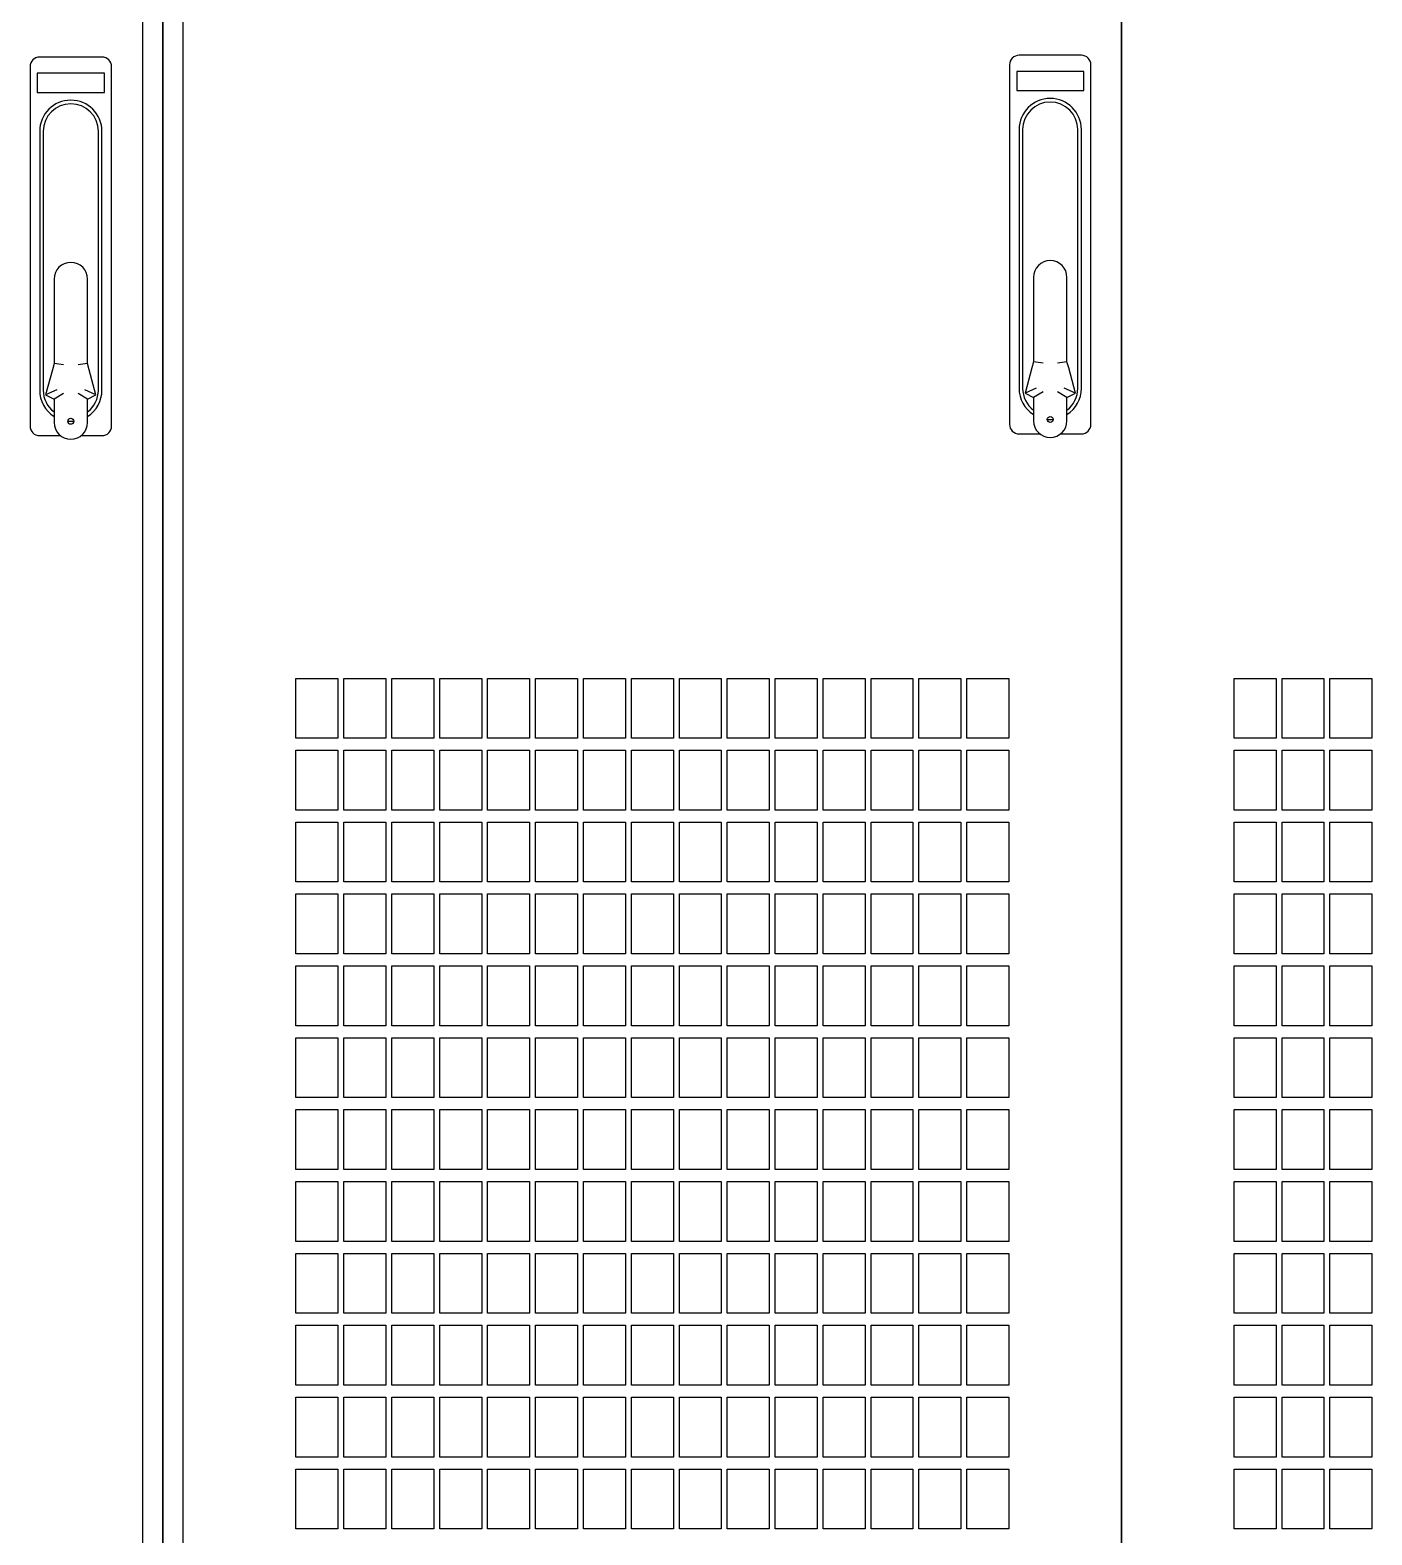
# Model space of a CAD drawing. Header units: inches. Extents: x 0 to 420, y 0 to 297.
# Drawn here: x 198.7 to 243.5, y 150.2 to 200.4 of the extents above; entities that cross this region are included whole.
import ezdxf

# ---------------------------------------------------------------- set-up
doc = ezdxf.new("R2010")
doc.units = ezdxf.units.IN
doc.layers.add('Default', color=7, linetype='Continuous')
doc.layers.add('DV1_Default', color=7, linetype='Continuous')

# ---------------------------------------------------------------- blocks, each defined once
blk = doc.blocks.new('SE')
at = {"layer": 'DV1_Default', "color": 7, "linetype": 'Continuous', "ltscale": 25.4}
for p, q in [((203.109, 280.566), (203.109, 105.286)), ((203.109, 280.566), (203.109, 105.286)), ((203.109, 280.566), (203.109, 105.286)), ((203.109, 280.566), (203.109, 105.286)), ((203.109, 280.566), (203.109, 105.286)), ((203.109, 280.566), (203.109, 105.286)), ((203.109, 280.566), (203.109, 121.286)), ((203.109, 105.286), (203.109, 280.566)), ((203.109, 280.566), (203.109, 105.286)), ((203.109, 105.286), (203.109, 280.566)), ((203.109, 105.286), (203.109, 280.566)), ((203.109, 105.286), (203.109, 280.566)), ((202.429, 275.526), (202.429, 110.326)), ((203.789, 110.326), (203.789, 275.526)), ((203.789, 110.326), (203.789, 275.526)), ((235.109, 110.326), (235.109, 275.526)), ((203.109, 105.286), (203.109, 264.566)), ((203.109, 105.286), (203.109, 264.566)), ((203.109, 105.286), (203.109, 264.566)), ((203.109, 105.286), (203.109, 264.566)), ((203.109, 105.286), (203.109, 264.566)), ((203.109, 105.286), (203.109, 264.566)), ((203.109, 105.286), (203.109, 264.566)), ((203.109, 105.286), (203.109, 264.566)), ((235.109, 259.526), (235.109, 110.326)), ((201.073, 199.51), (198.993, 199.51)), ((233.77, 199.569), (231.69, 199.569)), ((198.673, 199.19), (198.673, 187.19)), ((201.393, 187.19), (201.393, 199.19)), ((231.37, 199.249), (231.37, 187.249)), ((231.61, 199.029), (231.61, 198.389)), ((233.85, 199.029), (231.61, 199.029)), ((233.85, 198.389), (233.85, 199.029)), ((234.09, 187.249), (234.09, 199.249)), ((201.153, 198.969), (198.913, 198.969)), ((198.913, 198.969), (198.913, 198.329)), ((201.153, 198.329), (201.153, 198.969)), ((198.913, 198.329), (201.153, 198.329)), ((231.61, 198.389), (233.85, 198.389)), ((198.993, 197.03), (198.993, 188.39)), ((199.113, 197.03), (199.113, 188.39)), ((200.953, 188.39), (200.953, 197.03)), ((201.073, 188.39), (201.073, 197.03)), ((231.69, 197.089), (231.69, 188.449)), ((231.81, 197.089), (231.81, 188.449)), ((233.65, 188.449), (233.65, 197.089)), ((233.77, 188.449), (233.77, 197.089)), ((199.473, 192.094), (199.473, 189.278)), ((200.593, 189.278), (200.593, 192.094)), ((232.17, 192.154), (232.17, 189.337)), ((233.29, 189.337), (233.29, 192.154)), ((199.418, 189.07), (199.193, 188.229)), ((199.473, 189.278), (199.418, 189.07)), ((199.793, 189.236), (199.473, 189.278)), ((200.593, 189.278), (200.273, 189.236)), ((200.649, 189.07), (200.593, 189.278)), ((200.873, 188.229), (200.649, 189.07)), ((232.115, 189.13), (231.89, 188.288)), ((232.17, 189.337), (232.115, 189.13)), ((232.49, 189.295), (232.17, 189.337)), ((233.29, 189.337), (232.97, 189.295)), ((233.346, 189.13), (233.29, 189.337)), ((233.57, 188.288), (233.346, 189.13)), ((232.266, 188.454), (231.89, 188.288)), ((233.57, 188.288), (233.195, 188.454)), ((199.569, 188.395), (199.193, 188.229)), ((199.193, 188.229), (199.473, 188.084)), ((199.793, 188.279), (199.473, 188.084)), ((199.473, 188.084), (199.473, 187.31)), ((200.593, 188.084), (200.273, 188.279)), ((200.873, 188.229), (200.498, 188.395)), ((200.593, 188.084), (200.873, 188.229)), ((200.593, 187.31), (200.593, 188.084)), ((231.89, 188.288), (232.17, 188.143)), ((232.49, 188.338), (232.17, 188.143)), ((232.17, 188.143), (232.17, 187.369)), ((233.29, 188.143), (232.97, 188.338)), ((233.29, 188.143), (233.57, 188.288)), ((233.29, 187.369), (233.29, 188.143)), ((231.69, 186.929), (232.384, 186.929)), ((233.076, 186.929), (233.77, 186.929)), ((198.993, 186.87), (199.687, 186.87)), ((200.38, 186.87), (201.073, 186.87)), ((207.549, 176.766), (207.549, 178.766)), ((207.549, 178.766), (208.949, 178.766)), ((208.949, 178.766), (208.949, 176.766)), ((209.149, 176.766), (209.149, 178.766)), ((209.149, 178.766), (210.549, 178.766)), ((210.549, 178.766), (210.549, 176.766)), ((210.749, 176.766), (210.749, 178.766)), ((210.749, 178.766), (212.149, 178.766)), ((212.149, 178.766), (212.149, 176.766)), ((212.349, 176.766), (212.349, 178.766)), ((212.349, 178.766), (213.749, 178.766)), ((213.749, 178.766), (213.749, 176.766)), ((213.949, 176.766), (213.949, 178.766)), ((213.949, 178.766), (215.349, 178.766)), ((215.349, 178.766), (215.349, 176.766)), ((215.549, 176.766), (215.549, 178.766)), ((215.549, 178.766), (216.949, 178.766)), ((216.949, 178.766), (216.949, 176.766)), ((217.149, 176.766), (217.149, 178.766)), ((217.149, 178.766), (218.549, 178.766)), ((218.549, 178.766), (218.549, 176.766)), ((218.749, 176.766), (218.749, 178.766)), ((218.749, 178.766), (220.149, 178.766)), ((220.149, 178.766), (220.149, 176.766)), ((220.349, 176.766), (220.349, 178.766)), ((220.349, 178.766), (221.749, 178.766)), ((221.749, 178.766), (221.749, 176.766)), ((221.949, 176.766), (221.949, 178.766)), ((221.949, 178.766), (223.349, 178.766)), ((223.349, 178.766), (223.349, 176.766)), ((223.549, 176.766), (223.549, 178.766)), ((223.549, 178.766), (224.949, 178.766)), ((224.949, 178.766), (224.949, 176.766)), ((225.149, 176.766), (225.149, 178.766)), ((225.149, 178.766), (226.549, 178.766)), ((226.549, 178.766), (226.549, 176.766)), ((226.749, 176.766), (226.749, 178.766)), ((226.749, 178.766), (228.149, 178.766)), ((228.149, 178.766), (228.149, 176.766)), ((228.349, 176.766), (228.349, 178.766)), ((228.349, 178.766), (229.749, 178.766)), ((229.749, 178.766), (229.749, 176.766)), ((229.949, 176.766), (229.949, 178.766)), ((229.949, 178.766), (231.349, 178.766)), ((231.349, 178.766), (231.349, 176.766)), ((238.869, 176.766), (238.869, 178.766)), ((238.869, 178.766), (240.269, 178.766)), ((240.269, 178.766), (240.269, 176.766)), ((240.469, 176.766), (240.469, 178.766)), ((240.469, 178.766), (241.869, 178.766)), ((241.869, 178.766), (241.869, 176.766)), ((242.069, 176.766), (242.069, 178.766)), ((242.069, 178.766), (243.469, 178.766)), ((243.469, 178.766), (243.469, 176.766)), ((208.949, 176.766), (207.549, 176.766)), ((207.549, 174.366), (207.549, 176.366)), ((207.549, 176.366), (208.949, 176.366)), ((208.949, 176.366), (208.949, 174.366)), ((210.549, 176.766), (209.149, 176.766)), ((209.149, 174.366), (209.149, 176.366)), ((209.149, 176.366), (210.549, 176.366)), ((210.549, 176.366), (210.549, 174.366)), ((212.149, 176.766), (210.749, 176.766)), ((210.749, 174.366), (210.749, 176.366)), ((210.749, 176.366), (212.149, 176.366)), ((212.149, 176.366), (212.149, 174.366)), ((213.749, 176.766), (212.349, 176.766)), ((212.349, 174.366), (212.349, 176.366)), ((212.349, 176.366), (213.749, 176.366)), ((213.749, 176.366), (213.749, 174.366)), ((215.349, 176.766), (213.949, 176.766)), ((213.949, 174.366), (213.949, 176.366)), ((213.949, 176.366), (215.349, 176.366)), ((215.349, 176.366), (215.349, 174.366)), ((216.949, 176.766), (215.549, 176.766)), ((215.549, 174.366), (215.549, 176.366)), ((215.549, 176.366), (216.949, 176.366)), ((216.949, 176.366), (216.949, 174.366)), ((218.549, 176.766), (217.149, 176.766)), ((217.149, 174.366), (217.149, 176.366)), ((217.149, 176.366), (218.549, 176.366)), ((218.549, 176.366), (218.549, 174.366)), ((220.149, 176.766), (218.749, 176.766)), ((218.749, 174.366), (218.749, 176.366)), ((218.749, 176.366), (220.149, 176.366)), ((220.149, 176.366), (220.149, 174.366)), ((221.749, 176.766), (220.349, 176.766)), ((220.349, 174.366), (220.349, 176.366)), ((220.349, 176.366), (221.749, 176.366)), ((221.749, 176.366), (221.749, 174.366)), ((223.349, 176.766), (221.949, 176.766)), ((221.949, 174.366), (221.949, 176.366)), ((221.949, 176.366), (223.349, 176.366)), ((223.349, 176.366), (223.349, 174.366)), ((224.949, 176.766), (223.549, 176.766)), ((223.549, 174.366), (223.549, 176.366)), ((223.549, 176.366), (224.949, 176.366)), ((224.949, 176.366), (224.949, 174.366)), ((226.549, 176.766), (225.149, 176.766)), ((225.149, 174.366), (225.149, 176.366)), ((225.149, 176.366), (226.549, 176.366)), ((226.549, 176.366), (226.549, 174.366)), ((228.149, 176.766), (226.749, 176.766)), ((226.749, 174.366), (226.749, 176.366)), ((226.749, 176.366), (228.149, 176.366)), ((228.149, 176.366), (228.149, 174.366)), ((229.749, 176.766), (228.349, 176.766)), ((228.349, 174.366), (228.349, 176.366)), ((228.349, 176.366), (229.749, 176.366)), ((229.749, 176.366), (229.749, 174.366)), ((231.349, 176.766), (229.949, 176.766)), ((229.949, 174.366), (229.949, 176.366)), ((229.949, 176.366), (231.349, 176.366)), ((231.349, 176.366), (231.349, 174.366)), ((240.269, 176.766), (238.869, 176.766)), ((238.869, 174.366), (238.869, 176.366)), ((238.869, 176.366), (240.269, 176.366)), ((240.269, 176.366), (240.269, 174.366)), ((241.869, 176.766), (240.469, 176.766)), ((240.469, 174.366), (240.469, 176.366)), ((240.469, 176.366), (241.869, 176.366)), ((241.869, 176.366), (241.869, 174.366)), ((243.469, 176.766), (242.069, 176.766)), ((242.069, 174.366), (242.069, 176.366)), ((242.069, 176.366), (243.469, 176.366)), ((243.469, 176.366), (243.469, 174.366)), ((208.949, 174.366), (207.549, 174.366)), ((210.549, 174.366), (209.149, 174.366)), ((212.149, 174.366), (210.749, 174.366)), ((213.749, 174.366), (212.349, 174.366)), ((215.349, 174.366), (213.949, 174.366)), ((216.949, 174.366), (215.549, 174.366)), ((218.549, 174.366), (217.149, 174.366)), ((220.149, 174.366), (218.749, 174.366)), ((221.749, 174.366), (220.349, 174.366)), ((223.349, 174.366), (221.949, 174.366)), ((224.949, 174.366), (223.549, 174.366)), ((226.549, 174.366), (225.149, 174.366)), ((228.149, 174.366), (226.749, 174.366)), ((229.749, 174.366), (228.349, 174.366)), ((231.349, 174.366), (229.949, 174.366)), ((240.269, 174.366), (238.869, 174.366)), ((241.869, 174.366), (240.469, 174.366)), ((243.469, 174.366), (242.069, 174.366)), ((207.549, 171.966), (207.549, 173.966)), ((207.549, 173.966), (208.949, 173.966)), ((208.949, 173.966), (208.949, 171.966)), ((209.149, 171.966), (209.149, 173.966)), ((209.149, 173.966), (210.549, 173.966)), ((210.549, 173.966), (210.549, 171.966)), ((210.749, 171.966), (210.749, 173.966)), ((210.749, 173.966), (212.149, 173.966)), ((212.149, 173.966), (212.149, 171.966)), ((212.349, 171.966), (212.349, 173.966)), ((212.349, 173.966), (213.749, 173.966)), ((213.749, 173.966), (213.749, 171.966)), ((213.949, 171.966), (213.949, 173.966)), ((213.949, 173.966), (215.349, 173.966)), ((215.349, 173.966), (215.349, 171.966)), ((215.549, 171.966), (215.549, 173.966)), ((215.549, 173.966), (216.949, 173.966)), ((216.949, 173.966), (216.949, 171.966)), ((217.149, 171.966), (217.149, 173.966)), ((217.149, 173.966), (218.549, 173.966)), ((218.549, 173.966), (218.549, 171.966)), ((218.749, 171.966), (218.749, 173.966)), ((218.749, 173.966), (220.149, 173.966)), ((220.149, 173.966), (220.149, 171.966)), ((220.349, 171.966), (220.349, 173.966)), ((220.349, 173.966), (221.749, 173.966)), ((221.749, 173.966), (221.749, 171.966)), ((221.949, 171.966), (221.949, 173.966)), ((221.949, 173.966), (223.349, 173.966)), ((223.349, 173.966), (223.349, 171.966)), ((223.549, 171.966), (223.549, 173.966)), ((223.549, 173.966), (224.949, 173.966)), ((224.949, 173.966), (224.949, 171.966)), ((225.149, 171.966), (225.149, 173.966)), ((225.149, 173.966), (226.549, 173.966)), ((226.549, 173.966), (226.549, 171.966)), ((226.749, 171.966), (226.749, 173.966)), ((226.749, 173.966), (228.149, 173.966)), ((228.149, 173.966), (228.149, 171.966)), ((228.349, 171.966), (228.349, 173.966)), ((228.349, 173.966), (229.749, 173.966)), ((229.749, 173.966), (229.749, 171.966)), ((229.949, 171.966), (229.949, 173.966)), ((229.949, 173.966), (231.349, 173.966)), ((231.349, 173.966), (231.349, 171.966)), ((238.869, 171.966), (238.869, 173.966)), ((238.869, 173.966), (240.269, 173.966)), ((240.269, 173.966), (240.269, 171.966)), ((240.469, 171.966), (240.469, 173.966)), ((240.469, 173.966), (241.869, 173.966)), ((241.869, 173.966), (241.869, 171.966)), ((242.069, 171.966), (242.069, 173.966)), ((242.069, 173.966), (243.469, 173.966)), ((243.469, 173.966), (243.469, 171.966)), ((208.949, 171.966), (207.549, 171.966)), ((210.549, 171.966), (209.149, 171.966)), ((212.149, 171.966), (210.749, 171.966)), ((213.749, 171.966), (212.349, 171.966)), ((215.349, 171.966), (213.949, 171.966)), ((216.949, 171.966), (215.549, 171.966)), ((218.549, 171.966), (217.149, 171.966)), ((220.149, 171.966), (218.749, 171.966)), ((221.749, 171.966), (220.349, 171.966)), ((223.349, 171.966), (221.949, 171.966)), ((224.949, 171.966), (223.549, 171.966)), ((226.549, 171.966), (225.149, 171.966)), ((228.149, 171.966), (226.749, 171.966)), ((229.749, 171.966), (228.349, 171.966)), ((231.349, 171.966), (229.949, 171.966)), ((240.269, 171.966), (238.869, 171.966)), ((241.869, 171.966), (240.469, 171.966)), ((243.469, 171.966), (242.069, 171.966)), ((207.549, 169.566), (207.549, 171.566)), ((207.549, 171.566), (208.949, 171.566)), ((208.949, 171.566), (208.949, 169.566)), ((209.149, 169.566), (209.149, 171.566)), ((209.149, 171.566), (210.549, 171.566)), ((210.549, 171.566), (210.549, 169.566)), ((210.749, 169.566), (210.749, 171.566)), ((210.749, 171.566), (212.149, 171.566)), ((212.149, 171.566), (212.149, 169.566)), ((212.349, 169.566), (212.349, 171.566)), ((212.349, 171.566), (213.749, 171.566)), ((213.749, 171.566), (213.749, 169.566)), ((213.949, 169.566), (213.949, 171.566)), ((213.949, 171.566), (215.349, 171.566)), ((215.349, 171.566), (215.349, 169.566)), ((215.549, 169.566), (215.549, 171.566)), ((215.549, 171.566), (216.949, 171.566)), ((216.949, 171.566), (216.949, 169.566)), ((217.149, 169.566), (217.149, 171.566)), ((217.149, 171.566), (218.549, 171.566)), ((218.549, 171.566), (218.549, 169.566)), ((218.749, 169.566), (218.749, 171.566)), ((218.749, 171.566), (220.149, 171.566)), ((220.149, 171.566), (220.149, 169.566)), ((220.349, 169.566), (220.349, 171.566)), ((220.349, 171.566), (221.749, 171.566)), ((221.749, 171.566), (221.749, 169.566)), ((221.949, 169.566), (221.949, 171.566)), ((221.949, 171.566), (223.349, 171.566)), ((223.349, 171.566), (223.349, 169.566)), ((223.549, 169.566), (223.549, 171.566)), ((223.549, 171.566), (224.949, 171.566)), ((224.949, 171.566), (224.949, 169.566)), ((225.149, 169.566), (225.149, 171.566)), ((225.149, 171.566), (226.549, 171.566)), ((226.549, 171.566), (226.549, 169.566)), ((226.749, 169.566), (226.749, 171.566)), ((226.749, 171.566), (228.149, 171.566)), ((228.149, 171.566), (228.149, 169.566)), ((228.349, 169.566), (228.349, 171.566)), ((228.349, 171.566), (229.749, 171.566)), ((229.749, 171.566), (229.749, 169.566)), ((229.949, 169.566), (229.949, 171.566)), ((229.949, 171.566), (231.349, 171.566)), ((231.349, 171.566), (231.349, 169.566)), ((238.869, 169.566), (238.869, 171.566)), ((238.869, 171.566), (240.269, 171.566)), ((240.269, 171.566), (240.269, 169.566)), ((240.469, 169.566), (240.469, 171.566)), ((240.469, 171.566), (241.869, 171.566)), ((241.869, 171.566), (241.869, 169.566)), ((242.069, 169.566), (242.069, 171.566)), ((242.069, 171.566), (243.469, 171.566)), ((243.469, 171.566), (243.469, 169.566)), ((208.949, 169.566), (207.549, 169.566)), ((210.549, 169.566), (209.149, 169.566)), ((212.149, 169.566), (210.749, 169.566)), ((213.749, 169.566), (212.349, 169.566)), ((215.349, 169.566), (213.949, 169.566)), ((216.949, 169.566), (215.549, 169.566)), ((218.549, 169.566), (217.149, 169.566)), ((220.149, 169.566), (218.749, 169.566)), ((221.749, 169.566), (220.349, 169.566)), ((223.349, 169.566), (221.949, 169.566)), ((224.949, 169.566), (223.549, 169.566)), ((226.549, 169.566), (225.149, 169.566)), ((228.149, 169.566), (226.749, 169.566)), ((229.749, 169.566), (228.349, 169.566)), ((231.349, 169.566), (229.949, 169.566)), ((240.269, 169.566), (238.869, 169.566)), ((241.869, 169.566), (240.469, 169.566)), ((243.469, 169.566), (242.069, 169.566)), ((207.549, 167.166), (207.549, 169.166)), ((207.549, 169.166), (208.949, 169.166)), ((208.949, 169.166), (208.949, 167.166)), ((209.149, 167.166), (209.149, 169.166)), ((209.149, 169.166), (210.549, 169.166)), ((210.549, 169.166), (210.549, 167.166)), ((210.749, 167.166), (210.749, 169.166)), ((210.749, 169.166), (212.149, 169.166)), ((212.149, 169.166), (212.149, 167.166)), ((212.349, 167.166), (212.349, 169.166)), ((212.349, 169.166), (213.749, 169.166)), ((213.749, 169.166), (213.749, 167.166)), ((213.949, 167.166), (213.949, 169.166)), ((213.949, 169.166), (215.349, 169.166)), ((215.349, 169.166), (215.349, 167.166)), ((215.549, 167.166), (215.549, 169.166)), ((215.549, 169.166), (216.949, 169.166)), ((216.949, 169.166), (216.949, 167.166)), ((217.149, 167.166), (217.149, 169.166)), ((217.149, 169.166), (218.549, 169.166)), ((218.549, 169.166), (218.549, 167.166)), ((218.749, 167.166), (218.749, 169.166)), ((218.749, 169.166), (220.149, 169.166)), ((220.149, 169.166), (220.149, 167.166)), ((220.349, 167.166), (220.349, 169.166)), ((220.349, 169.166), (221.749, 169.166)), ((221.749, 169.166), (221.749, 167.166)), ((221.949, 167.166), (221.949, 169.166)), ((221.949, 169.166), (223.349, 169.166)), ((223.349, 169.166), (223.349, 167.166)), ((223.549, 167.166), (223.549, 169.166)), ((223.549, 169.166), (224.949, 169.166)), ((224.949, 169.166), (224.949, 167.166)), ((225.149, 167.166), (225.149, 169.166)), ((225.149, 169.166), (226.549, 169.166)), ((226.549, 169.166), (226.549, 167.166)), ((226.749, 167.166), (226.749, 169.166)), ((226.749, 169.166), (228.149, 169.166)), ((228.149, 169.166), (228.149, 167.166)), ((228.349, 167.166), (228.349, 169.166)), ((228.349, 169.166), (229.749, 169.166)), ((229.749, 169.166), (229.749, 167.166)), ((229.949, 167.166), (229.949, 169.166)), ((229.949, 169.166), (231.349, 169.166)), ((231.349, 169.166), (231.349, 167.166)), ((238.869, 167.166), (238.869, 169.166)), ((238.869, 169.166), (240.269, 169.166)), ((240.269, 169.166), (240.269, 167.166)), ((240.469, 167.166), (240.469, 169.166)), ((240.469, 169.166), (241.869, 169.166)), ((241.869, 169.166), (241.869, 167.166)), ((242.069, 167.166), (242.069, 169.166)), ((242.069, 169.166), (243.469, 169.166)), ((243.469, 169.166), (243.469, 167.166)), ((208.949, 167.166), (207.549, 167.166)), ((210.549, 167.166), (209.149, 167.166)), ((212.149, 167.166), (210.749, 167.166)), ((213.749, 167.166), (212.349, 167.166)), ((215.349, 167.166), (213.949, 167.166)), ((216.949, 167.166), (215.549, 167.166)), ((218.549, 167.166), (217.149, 167.166)), ((220.149, 167.166), (218.749, 167.166)), ((221.749, 167.166), (220.349, 167.166)), ((223.349, 167.166), (221.949, 167.166)), ((224.949, 167.166), (223.549, 167.166)), ((226.549, 167.166), (225.149, 167.166)), ((228.149, 167.166), (226.749, 167.166)), ((229.749, 167.166), (228.349, 167.166)), ((231.349, 167.166), (229.949, 167.166)), ((240.269, 167.166), (238.869, 167.166)), ((241.869, 167.166), (240.469, 167.166)), ((243.469, 167.166), (242.069, 167.166)), ((207.549, 164.766), (207.549, 166.766)), ((207.549, 166.766), (208.949, 166.766)), ((208.949, 166.766), (208.949, 164.766)), ((209.149, 164.766), (209.149, 166.766)), ((209.149, 166.766), (210.549, 166.766)), ((210.549, 166.766), (210.549, 164.766)), ((210.749, 164.766), (210.749, 166.766)), ((210.749, 166.766), (212.149, 166.766)), ((212.149, 166.766), (212.149, 164.766)), ((212.349, 164.766), (212.349, 166.766)), ((212.349, 166.766), (213.749, 166.766)), ((213.749, 166.766), (213.749, 164.766)), ((213.949, 164.766), (213.949, 166.766)), ((213.949, 166.766), (215.349, 166.766)), ((215.349, 166.766), (215.349, 164.766)), ((215.549, 164.766), (215.549, 166.766)), ((215.549, 166.766), (216.949, 166.766)), ((216.949, 166.766), (216.949, 164.766)), ((217.149, 164.766), (217.149, 166.766)), ((217.149, 166.766), (218.549, 166.766)), ((218.549, 166.766), (218.549, 164.766)), ((218.749, 164.766), (218.749, 166.766)), ((218.749, 166.766), (220.149, 166.766)), ((220.149, 166.766), (220.149, 164.766)), ((220.349, 164.766), (220.349, 166.766)), ((220.349, 166.766), (221.749, 166.766)), ((221.749, 166.766), (221.749, 164.766)), ((221.949, 164.766), (221.949, 166.766)), ((221.949, 166.766), (223.349, 166.766)), ((223.349, 166.766), (223.349, 164.766)), ((223.549, 164.766), (223.549, 166.766)), ((223.549, 166.766), (224.949, 166.766)), ((224.949, 166.766), (224.949, 164.766)), ((225.149, 164.766), (225.149, 166.766)), ((225.149, 166.766), (226.549, 166.766)), ((226.549, 166.766), (226.549, 164.766)), ((226.749, 164.766), (226.749, 166.766)), ((226.749, 166.766), (228.149, 166.766)), ((228.149, 166.766), (228.149, 164.766)), ((228.349, 164.766), (228.349, 166.766)), ((228.349, 166.766), (229.749, 166.766)), ((229.749, 166.766), (229.749, 164.766)), ((229.949, 164.766), (229.949, 166.766)), ((229.949, 166.766), (231.349, 166.766)), ((231.349, 166.766), (231.349, 164.766)), ((238.869, 164.766), (238.869, 166.766)), ((238.869, 166.766), (240.269, 166.766)), ((240.269, 166.766), (240.269, 164.766)), ((240.469, 164.766), (240.469, 166.766)), ((240.469, 166.766), (241.869, 166.766)), ((241.869, 166.766), (241.869, 164.766)), ((242.069, 164.766), (242.069, 166.766)), ((242.069, 166.766), (243.469, 166.766)), ((243.469, 166.766), (243.469, 164.766)), ((208.949, 164.766), (207.549, 164.766)), ((207.549, 162.366), (207.549, 164.366)), ((207.549, 164.366), (208.949, 164.366)), ((208.949, 164.366), (208.949, 162.366)), ((210.549, 164.766), (209.149, 164.766)), ((209.149, 162.366), (209.149, 164.366)), ((209.149, 164.366), (210.549, 164.366)), ((210.549, 164.366), (210.549, 162.366)), ((212.149, 164.766), (210.749, 164.766)), ((210.749, 162.366), (210.749, 164.366)), ((210.749, 164.366), (212.149, 164.366)), ((212.149, 164.366), (212.149, 162.366)), ((213.749, 164.766), (212.349, 164.766)), ((212.349, 162.366), (212.349, 164.366)), ((212.349, 164.366), (213.749, 164.366)), ((213.749, 164.366), (213.749, 162.366)), ((215.349, 164.766), (213.949, 164.766)), ((213.949, 162.366), (213.949, 164.366)), ((213.949, 164.366), (215.349, 164.366)), ((215.349, 164.366), (215.349, 162.366)), ((216.949, 164.766), (215.549, 164.766)), ((215.549, 162.366), (215.549, 164.366)), ((215.549, 164.366), (216.949, 164.366)), ((216.949, 164.366), (216.949, 162.366)), ((218.549, 164.766), (217.149, 164.766)), ((217.149, 162.366), (217.149, 164.366)), ((217.149, 164.366), (218.549, 164.366)), ((218.549, 164.366), (218.549, 162.366)), ((220.149, 164.766), (218.749, 164.766)), ((218.749, 162.366), (218.749, 164.366)), ((218.749, 164.366), (220.149, 164.366)), ((220.149, 164.366), (220.149, 162.366)), ((221.749, 164.766), (220.349, 164.766)), ((220.349, 162.366), (220.349, 164.366)), ((220.349, 164.366), (221.749, 164.366)), ((221.749, 164.366), (221.749, 162.366)), ((223.349, 164.766), (221.949, 164.766)), ((221.949, 162.366), (221.949, 164.366)), ((221.949, 164.366), (223.349, 164.366)), ((223.349, 164.366), (223.349, 162.366)), ((224.949, 164.766), (223.549, 164.766)), ((223.549, 162.366), (223.549, 164.366)), ((223.549, 164.366), (224.949, 164.366)), ((224.949, 164.366), (224.949, 162.366)), ((226.549, 164.766), (225.149, 164.766)), ((225.149, 162.366), (225.149, 164.366)), ((225.149, 164.366), (226.549, 164.366)), ((226.549, 164.366), (226.549, 162.366)), ((228.149, 164.766), (226.749, 164.766)), ((226.749, 162.366), (226.749, 164.366)), ((226.749, 164.366), (228.149, 164.366)), ((228.149, 164.366), (228.149, 162.366)), ((229.749, 164.766), (228.349, 164.766)), ((228.349, 162.366), (228.349, 164.366)), ((228.349, 164.366), (229.749, 164.366)), ((229.749, 164.366), (229.749, 162.366)), ((231.349, 164.766), (229.949, 164.766)), ((229.949, 162.366), (229.949, 164.366)), ((229.949, 164.366), (231.349, 164.366)), ((231.349, 164.366), (231.349, 162.366)), ((240.269, 164.766), (238.869, 164.766)), ((238.869, 162.366), (238.869, 164.366)), ((238.869, 164.366), (240.269, 164.366)), ((240.269, 164.366), (240.269, 162.366)), ((241.869, 164.766), (240.469, 164.766)), ((240.469, 162.366), (240.469, 164.366)), ((240.469, 164.366), (241.869, 164.366)), ((241.869, 164.366), (241.869, 162.366)), ((243.469, 164.766), (242.069, 164.766)), ((242.069, 162.366), (242.069, 164.366)), ((242.069, 164.366), (243.469, 164.366)), ((243.469, 164.366), (243.469, 162.366)), ((208.949, 162.366), (207.549, 162.366)), ((210.549, 162.366), (209.149, 162.366)), ((212.149, 162.366), (210.749, 162.366)), ((213.749, 162.366), (212.349, 162.366)), ((215.349, 162.366), (213.949, 162.366)), ((216.949, 162.366), (215.549, 162.366)), ((218.549, 162.366), (217.149, 162.366)), ((220.149, 162.366), (218.749, 162.366)), ((221.749, 162.366), (220.349, 162.366)), ((223.349, 162.366), (221.949, 162.366)), ((224.949, 162.366), (223.549, 162.366)), ((226.549, 162.366), (225.149, 162.366)), ((228.149, 162.366), (226.749, 162.366)), ((229.749, 162.366), (228.349, 162.366)), ((231.349, 162.366), (229.949, 162.366)), ((240.269, 162.366), (238.869, 162.366)), ((241.869, 162.366), (240.469, 162.366)), ((243.469, 162.366), (242.069, 162.366)), ((207.549, 159.966), (207.549, 161.966)), ((207.549, 161.966), (208.949, 161.966)), ((208.949, 161.966), (208.949, 159.966)), ((209.149, 159.966), (209.149, 161.966)), ((209.149, 161.966), (210.549, 161.966)), ((210.549, 161.966), (210.549, 159.966)), ((210.749, 159.966), (210.749, 161.966)), ((210.749, 161.966), (212.149, 161.966)), ((212.149, 161.966), (212.149, 159.966)), ((212.349, 159.966), (212.349, 161.966)), ((212.349, 161.966), (213.749, 161.966)), ((213.749, 161.966), (213.749, 159.966)), ((213.949, 159.966), (213.949, 161.966)), ((213.949, 161.966), (215.349, 161.966)), ((215.349, 161.966), (215.349, 159.966)), ((215.549, 159.966), (215.549, 161.966)), ((215.549, 161.966), (216.949, 161.966)), ((216.949, 161.966), (216.949, 159.966)), ((217.149, 159.966), (217.149, 161.966)), ((217.149, 161.966), (218.549, 161.966)), ((218.549, 161.966), (218.549, 159.966)), ((218.749, 159.966), (218.749, 161.966)), ((218.749, 161.966), (220.149, 161.966)), ((220.149, 161.966), (220.149, 159.966)), ((220.349, 159.966), (220.349, 161.966)), ((220.349, 161.966), (221.749, 161.966)), ((221.749, 161.966), (221.749, 159.966)), ((221.949, 159.966), (221.949, 161.966)), ((221.949, 161.966), (223.349, 161.966)), ((223.349, 161.966), (223.349, 159.966)), ((223.549, 159.966), (223.549, 161.966)), ((223.549, 161.966), (224.949, 161.966)), ((224.949, 161.966), (224.949, 159.966)), ((225.149, 159.966), (225.149, 161.966)), ((225.149, 161.966), (226.549, 161.966)), ((226.549, 161.966), (226.549, 159.966)), ((226.749, 159.966), (226.749, 161.966)), ((226.749, 161.966), (228.149, 161.966)), ((228.149, 161.966), (228.149, 159.966)), ((228.349, 159.966), (228.349, 161.966)), ((228.349, 161.966), (229.749, 161.966)), ((229.749, 161.966), (229.749, 159.966)), ((229.949, 159.966), (229.949, 161.966)), ((229.949, 161.966), (231.349, 161.966)), ((231.349, 161.966), (231.349, 159.966)), ((238.869, 159.966), (238.869, 161.966)), ((238.869, 161.966), (240.269, 161.966)), ((240.269, 161.966), (240.269, 159.966)), ((240.469, 159.966), (240.469, 161.966)), ((240.469, 161.966), (241.869, 161.966)), ((241.869, 161.966), (241.869, 159.966)), ((242.069, 159.966), (242.069, 161.966)), ((242.069, 161.966), (243.469, 161.966)), ((243.469, 161.966), (243.469, 159.966)), ((208.949, 159.966), (207.549, 159.966)), ((210.549, 159.966), (209.149, 159.966)), ((212.149, 159.966), (210.749, 159.966)), ((213.749, 159.966), (212.349, 159.966)), ((215.349, 159.966), (213.949, 159.966)), ((216.949, 159.966), (215.549, 159.966)), ((218.549, 159.966), (217.149, 159.966)), ((220.149, 159.966), (218.749, 159.966)), ((221.749, 159.966), (220.349, 159.966)), ((223.349, 159.966), (221.949, 159.966)), ((224.949, 159.966), (223.549, 159.966)), ((226.549, 159.966), (225.149, 159.966)), ((228.149, 159.966), (226.749, 159.966)), ((229.749, 159.966), (228.349, 159.966)), ((231.349, 159.966), (229.949, 159.966)), ((240.269, 159.966), (238.869, 159.966)), ((241.869, 159.966), (240.469, 159.966)), ((243.469, 159.966), (242.069, 159.966)), ((207.549, 157.566), (207.549, 159.566)), ((207.549, 159.566), (208.949, 159.566)), ((208.949, 159.566), (208.949, 157.566)), ((209.149, 157.566), (209.149, 159.566)), ((209.149, 159.566), (210.549, 159.566)), ((210.549, 159.566), (210.549, 157.566)), ((210.749, 157.566), (210.749, 159.566)), ((210.749, 159.566), (212.149, 159.566)), ((212.149, 159.566), (212.149, 157.566)), ((212.349, 157.566), (212.349, 159.566)), ((212.349, 159.566), (213.749, 159.566)), ((213.749, 159.566), (213.749, 157.566)), ((213.949, 157.566), (213.949, 159.566)), ((213.949, 159.566), (215.349, 159.566)), ((215.349, 159.566), (215.349, 157.566)), ((215.549, 157.566), (215.549, 159.566)), ((215.549, 159.566), (216.949, 159.566)), ((216.949, 159.566), (216.949, 157.566)), ((217.149, 157.566), (217.149, 159.566)), ((217.149, 159.566), (218.549, 159.566)), ((218.549, 159.566), (218.549, 157.566)), ((218.749, 157.566), (218.749, 159.566)), ((218.749, 159.566), (220.149, 159.566)), ((220.149, 159.566), (220.149, 157.566)), ((220.349, 157.566), (220.349, 159.566)), ((220.349, 159.566), (221.749, 159.566)), ((221.749, 159.566), (221.749, 157.566)), ((221.949, 157.566), (221.949, 159.566)), ((221.949, 159.566), (223.349, 159.566)), ((223.349, 159.566), (223.349, 157.566)), ((223.549, 157.566), (223.549, 159.566)), ((223.549, 159.566), (224.949, 159.566)), ((224.949, 159.566), (224.949, 157.566)), ((225.149, 157.566), (225.149, 159.566)), ((225.149, 159.566), (226.549, 159.566)), ((226.549, 159.566), (226.549, 157.566)), ((226.749, 157.566), (226.749, 159.566)), ((226.749, 159.566), (228.149, 159.566)), ((228.149, 159.566), (228.149, 157.566)), ((228.349, 157.566), (228.349, 159.566)), ((228.349, 159.566), (229.749, 159.566)), ((229.749, 159.566), (229.749, 157.566)), ((229.949, 157.566), (229.949, 159.566)), ((229.949, 159.566), (231.349, 159.566)), ((231.349, 159.566), (231.349, 157.566)), ((238.869, 157.566), (238.869, 159.566)), ((238.869, 159.566), (240.269, 159.566)), ((240.269, 159.566), (240.269, 157.566)), ((240.469, 157.566), (240.469, 159.566)), ((240.469, 159.566), (241.869, 159.566)), ((241.869, 159.566), (241.869, 157.566)), ((242.069, 157.566), (242.069, 159.566)), ((242.069, 159.566), (243.469, 159.566)), ((243.469, 159.566), (243.469, 157.566)), ((208.949, 157.566), (207.549, 157.566)), ((210.549, 157.566), (209.149, 157.566)), ((212.149, 157.566), (210.749, 157.566)), ((213.749, 157.566), (212.349, 157.566)), ((215.349, 157.566), (213.949, 157.566)), ((216.949, 157.566), (215.549, 157.566)), ((218.549, 157.566), (217.149, 157.566)), ((220.149, 157.566), (218.749, 157.566)), ((221.749, 157.566), (220.349, 157.566)), ((223.349, 157.566), (221.949, 157.566)), ((224.949, 157.566), (223.549, 157.566)), ((226.549, 157.566), (225.149, 157.566)), ((228.149, 157.566), (226.749, 157.566)), ((229.749, 157.566), (228.349, 157.566)), ((231.349, 157.566), (229.949, 157.566)), ((240.269, 157.566), (238.869, 157.566)), ((241.869, 157.566), (240.469, 157.566)), ((243.469, 157.566), (242.069, 157.566)), ((207.549, 155.166), (207.549, 157.166)), ((207.549, 157.166), (208.949, 157.166)), ((208.949, 157.166), (208.949, 155.166)), ((209.149, 155.166), (209.149, 157.166)), ((209.149, 157.166), (210.549, 157.166)), ((210.549, 157.166), (210.549, 155.166)), ((210.749, 155.166), (210.749, 157.166)), ((210.749, 157.166), (212.149, 157.166)), ((212.149, 157.166), (212.149, 155.166)), ((212.349, 155.166), (212.349, 157.166)), ((212.349, 157.166), (213.749, 157.166)), ((213.749, 157.166), (213.749, 155.166)), ((213.949, 155.166), (213.949, 157.166)), ((213.949, 157.166), (215.349, 157.166)), ((215.349, 157.166), (215.349, 155.166)), ((215.549, 155.166), (215.549, 157.166)), ((215.549, 157.166), (216.949, 157.166)), ((216.949, 157.166), (216.949, 155.166)), ((217.149, 155.166), (217.149, 157.166)), ((217.149, 157.166), (218.549, 157.166)), ((218.549, 157.166), (218.549, 155.166)), ((218.749, 155.166), (218.749, 157.166)), ((218.749, 157.166), (220.149, 157.166)), ((220.149, 157.166), (220.149, 155.166)), ((220.349, 155.166), (220.349, 157.166)), ((220.349, 157.166), (221.749, 157.166)), ((221.749, 157.166), (221.749, 155.166)), ((221.949, 155.166), (221.949, 157.166)), ((221.949, 157.166), (223.349, 157.166)), ((223.349, 157.166), (223.349, 155.166)), ((223.549, 155.166), (223.549, 157.166)), ((223.549, 157.166), (224.949, 157.166)), ((224.949, 157.166), (224.949, 155.166)), ((225.149, 155.166), (225.149, 157.166)), ((225.149, 157.166), (226.549, 157.166)), ((226.549, 157.166), (226.549, 155.166)), ((226.749, 155.166), (226.749, 157.166)), ((226.749, 157.166), (228.149, 157.166)), ((228.149, 157.166), (228.149, 155.166)), ((228.349, 155.166), (228.349, 157.166)), ((228.349, 157.166), (229.749, 157.166)), ((229.749, 157.166), (229.749, 155.166)), ((229.949, 155.166), (229.949, 157.166)), ((229.949, 157.166), (231.349, 157.166)), ((231.349, 157.166), (231.349, 155.166)), ((238.869, 155.166), (238.869, 157.166)), ((238.869, 157.166), (240.269, 157.166)), ((240.269, 157.166), (240.269, 155.166)), ((240.469, 155.166), (240.469, 157.166)), ((240.469, 157.166), (241.869, 157.166)), ((241.869, 157.166), (241.869, 155.166)), ((242.069, 155.166), (242.069, 157.166)), ((242.069, 157.166), (243.469, 157.166)), ((243.469, 157.166), (243.469, 155.166)), ((208.949, 155.166), (207.549, 155.166)), ((207.549, 152.766), (207.549, 154.766)), ((207.549, 154.766), (208.949, 154.766)), ((208.949, 154.766), (208.949, 152.766)), ((210.549, 155.166), (209.149, 155.166)), ((209.149, 152.766), (209.149, 154.766)), ((209.149, 154.766), (210.549, 154.766)), ((210.549, 154.766), (210.549, 152.766)), ((212.149, 155.166), (210.749, 155.166)), ((210.749, 152.766), (210.749, 154.766)), ((210.749, 154.766), (212.149, 154.766)), ((212.149, 154.766), (212.149, 152.766)), ((213.749, 155.166), (212.349, 155.166)), ((212.349, 152.766), (212.349, 154.766)), ((212.349, 154.766), (213.749, 154.766)), ((213.749, 154.766), (213.749, 152.766)), ((215.349, 155.166), (213.949, 155.166)), ((213.949, 152.766), (213.949, 154.766)), ((213.949, 154.766), (215.349, 154.766)), ((215.349, 154.766), (215.349, 152.766)), ((216.949, 155.166), (215.549, 155.166)), ((215.549, 152.766), (215.549, 154.766)), ((215.549, 154.766), (216.949, 154.766)), ((216.949, 154.766), (216.949, 152.766)), ((218.549, 155.166), (217.149, 155.166)), ((217.149, 152.766), (217.149, 154.766)), ((217.149, 154.766), (218.549, 154.766)), ((218.549, 154.766), (218.549, 152.766)), ((220.149, 155.166), (218.749, 155.166)), ((218.749, 152.766), (218.749, 154.766)), ((218.749, 154.766), (220.149, 154.766)), ((220.149, 154.766), (220.149, 152.766)), ((221.749, 155.166), (220.349, 155.166)), ((220.349, 152.766), (220.349, 154.766)), ((220.349, 154.766), (221.749, 154.766)), ((221.749, 154.766), (221.749, 152.766)), ((223.349, 155.166), (221.949, 155.166)), ((221.949, 152.766), (221.949, 154.766)), ((221.949, 154.766), (223.349, 154.766)), ((223.349, 154.766), (223.349, 152.766)), ((224.949, 155.166), (223.549, 155.166)), ((223.549, 152.766), (223.549, 154.766)), ((223.549, 154.766), (224.949, 154.766)), ((224.949, 154.766), (224.949, 152.766)), ((226.549, 155.166), (225.149, 155.166)), ((225.149, 152.766), (225.149, 154.766)), ((225.149, 154.766), (226.549, 154.766)), ((226.549, 154.766), (226.549, 152.766)), ((228.149, 155.166), (226.749, 155.166)), ((226.749, 152.766), (226.749, 154.766)), ((226.749, 154.766), (228.149, 154.766)), ((228.149, 154.766), (228.149, 152.766)), ((229.749, 155.166), (228.349, 155.166)), ((228.349, 152.766), (228.349, 154.766)), ((228.349, 154.766), (229.749, 154.766)), ((229.749, 154.766), (229.749, 152.766)), ((231.349, 155.166), (229.949, 155.166)), ((229.949, 152.766), (229.949, 154.766)), ((229.949, 154.766), (231.349, 154.766)), ((231.349, 154.766), (231.349, 152.766)), ((240.269, 155.166), (238.869, 155.166)), ((238.869, 152.766), (238.869, 154.766)), ((238.869, 154.766), (240.269, 154.766)), ((240.269, 154.766), (240.269, 152.766)), ((241.869, 155.166), (240.469, 155.166)), ((240.469, 152.766), (240.469, 154.766)), ((240.469, 154.766), (241.869, 154.766)), ((241.869, 154.766), (241.869, 152.766)), ((243.469, 155.166), (242.069, 155.166)), ((242.069, 152.766), (242.069, 154.766)), ((242.069, 154.766), (243.469, 154.766)), ((243.469, 154.766), (243.469, 152.766)), ((208.949, 152.766), (207.549, 152.766)), ((210.549, 152.766), (209.149, 152.766)), ((212.149, 152.766), (210.749, 152.766)), ((213.749, 152.766), (212.349, 152.766)), ((215.349, 152.766), (213.949, 152.766)), ((216.949, 152.766), (215.549, 152.766)), ((218.549, 152.766), (217.149, 152.766)), ((220.149, 152.766), (218.749, 152.766)), ((221.749, 152.766), (220.349, 152.766)), ((223.349, 152.766), (221.949, 152.766)), ((224.949, 152.766), (223.549, 152.766)), ((226.549, 152.766), (225.149, 152.766)), ((228.149, 152.766), (226.749, 152.766)), ((229.749, 152.766), (228.349, 152.766)), ((231.349, 152.766), (229.949, 152.766)), ((240.269, 152.766), (238.869, 152.766)), ((241.869, 152.766), (240.469, 152.766)), ((243.469, 152.766), (242.069, 152.766)), ((207.549, 150.366), (207.549, 152.366)), ((207.549, 152.366), (208.949, 152.366)), ((208.949, 152.366), (208.949, 150.366)), ((209.149, 150.366), (209.149, 152.366)), ((209.149, 152.366), (210.549, 152.366)), ((210.549, 152.366), (210.549, 150.366)), ((210.749, 150.366), (210.749, 152.366)), ((210.749, 152.366), (212.149, 152.366)), ((212.149, 152.366), (212.149, 150.366)), ((212.349, 150.366), (212.349, 152.366)), ((212.349, 152.366), (213.749, 152.366)), ((213.749, 152.366), (213.749, 150.366)), ((213.949, 150.366), (213.949, 152.366)), ((213.949, 152.366), (215.349, 152.366)), ((215.349, 152.366), (215.349, 150.366)), ((215.549, 150.366), (215.549, 152.366)), ((215.549, 152.366), (216.949, 152.366)), ((216.949, 152.366), (216.949, 150.366)), ((217.149, 150.366), (217.149, 152.366)), ((217.149, 152.366), (218.549, 152.366)), ((218.549, 152.366), (218.549, 150.366)), ((218.749, 150.366), (218.749, 152.366)), ((218.749, 152.366), (220.149, 152.366)), ((220.149, 152.366), (220.149, 150.366)), ((220.349, 150.366), (220.349, 152.366)), ((220.349, 152.366), (221.749, 152.366)), ((221.749, 152.366), (221.749, 150.366)), ((221.949, 150.366), (221.949, 152.366)), ((221.949, 152.366), (223.349, 152.366)), ((223.349, 152.366), (223.349, 150.366)), ((223.549, 150.366), (223.549, 152.366)), ((223.549, 152.366), (224.949, 152.366)), ((224.949, 152.366), (224.949, 150.366)), ((225.149, 150.366), (225.149, 152.366)), ((225.149, 152.366), (226.549, 152.366)), ((226.549, 152.366), (226.549, 150.366)), ((226.749, 150.366), (226.749, 152.366)), ((226.749, 152.366), (228.149, 152.366)), ((228.149, 152.366), (228.149, 150.366)), ((228.349, 150.366), (228.349, 152.366)), ((228.349, 152.366), (229.749, 152.366)), ((229.749, 152.366), (229.749, 150.366)), ((229.949, 150.366), (229.949, 152.366)), ((229.949, 152.366), (231.349, 152.366)), ((231.349, 152.366), (231.349, 150.366)), ((238.869, 150.366), (238.869, 152.366)), ((238.869, 152.366), (240.269, 152.366)), ((240.269, 152.366), (240.269, 150.366)), ((240.469, 150.366), (240.469, 152.366)), ((240.469, 152.366), (241.869, 152.366)), ((241.869, 152.366), (241.869, 150.366)), ((242.069, 150.366), (242.069, 152.366)), ((242.069, 152.366), (243.469, 152.366)), ((243.469, 152.366), (243.469, 150.366)), ((208.949, 150.366), (207.549, 150.366)), ((210.549, 150.366), (209.149, 150.366)), ((212.149, 150.366), (210.749, 150.366)), ((213.749, 150.366), (212.349, 150.366)), ((215.349, 150.366), (213.949, 150.366)), ((216.949, 150.366), (215.549, 150.366)), ((218.549, 150.366), (217.149, 150.366)), ((220.149, 150.366), (218.749, 150.366)), ((221.749, 150.366), (220.349, 150.366)), ((223.349, 150.366), (221.949, 150.366)), ((224.949, 150.366), (223.549, 150.366)), ((226.549, 150.366), (225.149, 150.366)), ((228.149, 150.366), (226.749, 150.366)), ((229.749, 150.366), (228.349, 150.366)), ((231.349, 150.366), (229.949, 150.366)), ((240.269, 150.366), (238.869, 150.366)), ((241.869, 150.366), (240.469, 150.366)), ((243.469, 150.366), (242.069, 150.366))]:
    blk.add_line(p, q, dxfattribs=at)
for centre in [(200.033, 187.35), (232.73, 187.409)]:
    blk.add_circle(centre, 0.1, dxfattribs=at)
for centre, radius, start, end in [((198.993, 199.19), 0.32, 90, 180), ((201.073, 199.19), 0.32, 0, 90), ((231.69, 199.249), 0.32, 90, 180), ((233.77, 199.249), 0.32, 0, 90), ((200.033, 197.03), 1.04, 0, 180), ((232.73, 197.089), 1.04, 0, 180), ((232.73, 197.089), 0.92, 0, 180), ((200.033, 197.03), 0.92, 0, 180), ((200.033, 192.094), 0.56, 0, 180), ((232.73, 192.154), 0.56, 0, 180), ((232.73, 188.449), 1.04, 180, 237.421), ((232.73, 188.449), 0.92, 180, 232.5048), ((232.73, 188.449), 1.04, 302.579, 360), ((232.73, 188.449), 0.92, 307.4952, 360), ((200.033, 188.39), 1.04, 180, 237.421), ((200.033, 188.39), 0.92, 180, 232.5048), ((200.033, 188.39), 0.92, 307.4952, 360), ((200.033, 188.39), 1.04, 302.579, 360), ((198.993, 187.19), 0.32, 180, 270), ((200.033, 187.31), 0.56, 180, 360), ((200.033, 188.39), 1.04, 264.4887, 275.5113), ((201.073, 187.19), 0.32, 270, 360), ((231.69, 187.249), 0.32, 180, 270), ((232.73, 187.369), 0.56, 180, 360), ((232.73, 188.449), 1.04, 264.4887, 275.5113), ((233.77, 187.249), 0.32, 270, 360)]:
    blk.add_arc(centre, radius, start, end, dxfattribs=at)

msp = doc.modelspace()

# ---------------------------------------------------------------- block references
at = {"layer": 'Default'}
msp.add_blockref('SE', (0, 0), dxfattribs=at)

doc.saveas('drawing.dxf')
